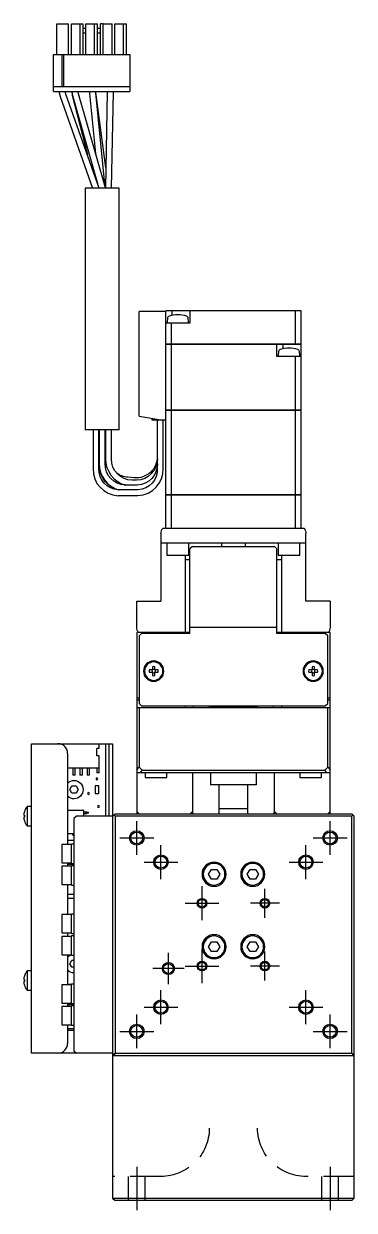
# Model space of a CAD drawing. Extents: x 0 to 729, y -8 to 648.
# Drawn here: x 278.9 to 347.3, y 8 to 253.4 of the extents above; entities that cross this region are included whole.
import ezdxf

# ---------------------------------------------------------------- set-up
doc = ezdxf.new("R2010")
doc.units = 0
doc.header["$LTSCALE"] = 0.5
doc.linetypes.add('CENTER', pattern=[50.8, 31.75, -6.35, 6.35, -6.35])
doc.linetypes.add('DASHED', pattern=[19.05, 12.7, -6.35])
for name, color, linetype in [('MSM_CENTER', 1, 'CENTER'), ('MSM_CONTINUOUS', 7, 'CONTINUOUS'), ('MSM_DASHED', 4, 'DASHED'), ('MSM_NARROW', 5, 'CONTINUOUS')]:
    doc.layers.add(name, color=color, linetype=linetype)

msp = doc.modelspace()

# ---------------------------------------------------------------- linework, layer by layer
at = {"layer": 'MSM_CENTER'}
for p, q in [((302.27, 81.5), (302.27, 88.5)), ((342.27, 81.5), (342.27, 88.5)), ((298.77, 85), (305.77, 85)), ((307.27, 76.5), (307.27, 83.5)), ((337.27, 76.5), (337.27, 83.5)), ((338.77, 85), (345.77, 85)), ((303.77, 80), (310.77, 80)), ((333.77, 80), (340.77, 80)), ((315.77, 68), (315.77, 75)), ((328.77, 68.5), (328.77, 74.5)), ((312.27, 71.5), (319.27, 71.5)), ((331.77, 71.5), (325.77, 71.5)), ((315.77, 55), (315.77, 62)), ((328.77, 55.5), (328.77, 61.5)), ((308.82, 54.75), (308.82, 61.25)), ((312.07, 58), (305.57, 58)), ((312.27, 58.5), (319.27, 58.5)), ((331.77, 58.5), (325.77, 58.5)), ((307.27, 46.5), (307.27, 53.5)), ((337.27, 46.5), (337.27, 53.5)), ((303.77, 50), (310.77, 50)), ((333.77, 50), (340.77, 50)), ((302.27, 41.5), (302.27, 48.5)), ((342.27, 41.5), (342.27, 48.5)), ((298.77, 45), (305.77, 45)), ((338.77, 45), (345.77, 45)), ((302.27, 17), (302.27, 8)), ((342.27, 17), (342.27, 8))]:
    msp.add_line(p, q, dxfattribs=at)
at = {"layer": 'MSM_CONTINUOUS'}
for p, q in [((285.75, 253.4), (288.15, 253.4)), ((285.75, 247.05), (285.75, 253.4)), ((288.15, 247.05), (288.15, 253.4)), ((288.75, 253.4), (290.55, 253.4)), ((288.75, 247.05), (288.75, 253.4)), ((290.55, 247.05), (290.55, 253.4)), ((290.55, 253.4), (291.15, 253.4)), ((291.15, 247.05), (291.15, 253.4)), ((291.75, 247.05), (291.75, 253.4)), ((291.75, 253.4), (293.55, 253.4)), ((293.55, 247.05), (293.55, 253.4)), ((293.55, 253.4), (294.15, 253.4)), ((294.15, 247.05), (294.15, 253.4)), ((294.75, 247.05), (294.75, 253.4)), ((295.35, 253.4), (294.75, 253.4)), ((295.35, 247.05), (295.35, 253.4)), ((295.35, 253.4), (297.15, 253.4)), ((297.15, 247.05), (297.15, 253.4)), ((297.75, 247.05), (297.75, 253.4)), ((297.75, 253.4), (299.55, 253.4)), ((299.55, 247.05), (299.55, 253.4)), ((299.55, 253.4), (300.15, 253.4)), ((300.15, 247.05), (300.15, 253.4)), ((291.15, 252.51), (291.75, 252.51)), ((291.15, 251.51), (291.75, 251.51)), ((294.15, 252.51), (294.75, 252.51)), ((294.15, 251.51), (294.75, 251.51)), ((285.02, 239.4), (285.02, 247.05)), ((285.02, 247.05), (300.87, 247.05)), ((286.8, 247.05), (286.8, 240.42)), ((287.1, 247.05), (287.1, 240.42)), ((300.87, 247.05), (300.87, 239.4)), ((285.02, 240.42), (300.87, 240.42)), ((285.02, 239.4), (300.87, 239.4)), ((286.14, 239.4), (286.4, 238.37)), ((286.4, 238.37), (293.13, 219.4)), ((287.62, 238.8), (287.46, 239.4)), ((287.63, 238.8), (287.46, 239.4)), ((294.51, 219.4), (287.62, 238.8)), ((288.81, 239.4), (288.94, 238.64)), ((288.82, 239.4), (288.99, 238.55)), ((288.94, 238.64), (292.05, 226.33)), ((288.99, 238.55), (294.18, 220.34)), ((290.24, 238.91), (290.13, 239.4)), ((295.77, 219.49), (290.24, 238.91)), ((292.48, 239.4), (292.51, 238.99)), ((292.51, 238.99), (293.75, 226.58)), ((293.8, 239.12), (293.78, 239.4)), ((295.76, 219.52), (293.8, 239.12)), ((295.86, 223.7), (293.81, 239.16)), ((296.17, 239.32), (295.77, 219.4)), ((296.17, 239.4), (296.17, 239.32)), ((296.17, 239.4), (296.17, 239.25)), ((297.07, 219.4), (297.47, 239.29)), ((297.47, 239.29), (297.47, 239.4)), ((298.62, 219.4), (291.62, 219.4)), ((291.62, 219.4), (291.62, 169.4)), ((298.62, 169.4), (298.62, 219.4)), ((302.77, 172.26), (302.77, 193.9)), ((308.27, 193.9), (302.77, 193.9)), ((308.27, 156), (308.27, 194)), ((336.27, 194), (308.27, 194)), ((309.52, 194), (309.52, 193.06)), ((313.27, 194), (313.27, 191.5)), ((335.12, 187.11), (335.12, 194)), ((336.27, 187.11), (336.27, 194)), ((313.27, 191.5), (308.27, 191.5)), ((308.61, 192.48), (308.54, 191.71)), ((309.43, 187.11), (309.43, 191.5)), ((313, 191.71), (312.94, 192.48)), ((308.27, 187.11), (336.27, 187.11)), ((336.27, 187.1), (308.27, 187.1)), ((308.28, 187.1), (308.28, 187.11)), ((309.43, 187.1), (309.43, 187.11)), ((309.43, 173.5), (309.43, 187.1)), ((331.27, 184.6), (331.27, 187.1)), ((332.52, 187.1), (332.52, 186.17)), ((335.11, 187.1), (335.11, 187.11)), ((336.26, 187.1), (336.26, 187.11)), ((336.27, 173.5), (336.27, 187.1)), ((336.27, 184.6), (331.27, 184.6)), ((331.61, 185.59), (331.54, 184.82)), ((335.12, 173.5), (335.12, 184.6)), ((336, 184.82), (335.94, 185.59)), ((302.77, 172.26), (307.67, 171.4)), ((305.47, 171.4), (305.47, 171.79)), ((308.27, 173.5), (336.27, 173.5)), ((336.27, 173.49), (308.27, 173.49)), ((308.28, 173.5), (308.28, 173.49)), ((309.43, 173.5), (309.43, 173.49)), ((309.43, 156), (309.43, 173.49)), ((335.11, 173.5), (335.11, 173.49)), ((335.12, 156), (335.12, 173.49)), ((336.26, 173.5), (336.26, 173.49)), ((336.27, 156), (336.27, 173.49)), ((298.62, 169.4), (291.62, 169.4)), ((293.22, 169.4), (293.22, 161.4)), ((294.42, 161.4), (294.42, 169.4)), ((294.52, 169.4), (294.52, 162.4)), ((295.72, 162.4), (295.72, 169.4)), ((295.82, 169.4), (295.82, 162.4)), ((297.02, 163.4), (297.02, 169.4)), ((308.27, 171.4), (305.47, 171.4)), ((306.52, 171.4), (306.52, 161.4)), ((307.72, 161.4), (307.72, 171.4)), ((295.87, 161.69), (295.72, 162.9)), ((295.82, 162.4), (295.88, 161.69)), ((295.88, 161.66), (295.87, 161.69)), ((295.88, 161.69), (295.88, 161.66)), ((301.76, 159.48), (300.37, 159.6)), ((302.36, 158), (299.88, 158)), ((302.21, 159), (301.33, 159)), ((302.52, 157), (298.42, 157)), ((298.42, 155.8), (302.52, 155.8)), ((298.43, 157.01), (298.46, 157)), ((308.27, 156), (336.27, 156)), ((308.27, 149), (308.27, 155.99)), ((336.27, 155.99), (308.27, 155.99)), ((308.28, 156), (308.28, 155.99)), ((309.43, 156), (309.43, 155.99)), ((309.43, 149), (309.43, 155.99)), ((335.11, 156), (335.11, 155.99)), ((335.12, 149), (335.12, 155.99)), ((336.26, 156), (336.26, 155.99)), ((336.27, 149), (336.27, 155.99)), ((307.27, 148), (307.27, 134)), ((336.89, 149), (307.65, 149)), ((337.27, 134), (337.27, 148)), ((337.27, 146), (307.27, 146)), ((308.52, 146), (308.52, 143.5)), ((313.02, 143.5), (313.02, 146)), ((313.77, 145.3), (313.27, 144.8)), ((313.27, 127.3), (313.27, 144.8)), ((313.77, 145.3), (330.77, 145.3)), ((319.77, 146), (319.77, 145.3)), ((324.77, 145.3), (324.77, 146)), ((331.27, 144.8), (330.77, 145.3)), ((331.27, 127.3), (331.27, 144.8)), ((331.52, 146), (331.52, 143.5)), ((336.02, 143.5), (336.02, 146)), ((308.52, 143.5), (313.02, 143.5)), ((312.27, 143.5), (312.27, 127.3)), ((313.27, 142.5), (312.27, 142.5)), ((332.27, 142.5), (331.27, 142.5)), ((331.52, 143.5), (336.02, 143.5)), ((332.27, 127.3), (332.27, 143.5)), ((302.27, 134), (307.27, 134)), ((302.27, 128.5), (302.27, 134)), ((342.27, 134), (337.27, 134)), ((342.27, 134), (342.27, 128.5)), ((331.27, 128.5), (313.27, 128.5)), ((313.27, 127.5), (302.27, 127.5)), ((302.27, 127.5), (302.27, 90)), ((303.27, 127.3), (302.77, 126.8)), ((302.77, 126.8), (302.77, 112.8)), ((313.27, 127.3), (303.27, 127.3)), ((342.27, 127.5), (331.27, 127.5)), ((341.27, 127.3), (331.27, 127.3)), ((341.77, 126.8), (341.27, 127.3)), ((341.77, 112.8), (341.77, 126.8)), ((342.27, 90), (342.27, 127.5)), ((305.53, 120.42), (305.53, 119.74)), ((306.01, 119.74), (306.01, 120.42)), ((338.53, 120.42), (338.53, 119.74)), ((339.01, 119.74), (339.01, 120.42)), ((305.53, 119.74), (304.85, 119.74)), ((304.85, 119.26), (305.53, 119.26)), ((305.53, 119.26), (305.53, 118.58)), ((306.69, 119.74), (306.01, 119.74)), ((306.01, 118.58), (306.01, 119.26)), ((306.01, 119.26), (306.69, 119.26)), ((338.53, 119.74), (337.85, 119.74)), ((337.85, 119.26), (338.53, 119.26)), ((338.53, 119.26), (338.53, 118.58)), ((339.69, 119.74), (339.01, 119.74)), ((339.01, 118.58), (339.01, 119.26)), ((339.01, 119.26), (339.69, 119.26)), ((302.27, 114), (302.77, 114)), ((302.77, 113.5), (302.27, 113.5)), ((341.77, 114), (342.27, 114)), ((342.27, 113.5), (341.77, 113.5)), ((302.27, 112), (342.27, 112)), ((302.77, 112.8), (303.27, 112.3)), ((302.77, 112), (302.77, 99.61)), ((303.27, 112.3), (341.27, 112.3)), ((312.27, 112.3), (312.27, 112)), ((314.02, 112), (314.02, 112.3)), ((317.27, 112.3), (317.27, 112.2)), ((317.27, 112.2), (327.27, 112.2)), ((317.27, 112.2), (317.47, 112)), ((327.07, 112), (327.27, 112.2)), ((327.27, 112.2), (327.27, 112.3)), ((330.52, 112.3), (330.52, 112)), ((332.27, 112), (332.27, 112.3)), ((341.27, 112.3), (341.77, 112.8)), ((341.77, 99.61), (341.77, 112)), ((280.47, 40.5), (280.47, 104.5)), ((280.47, 104.5), (297.27, 104.5)), ((294.52, 103.5), (294.02, 103.5)), ((294.02, 102), (294.02, 103.5)), ((294.52, 103.5), (294.52, 104.5)), ((295.77, 104.5), (295.77, 89.5)), ((296.47, 104.5), (296.47, 89.5)), ((297.27, 104.5), (297.27, 10.5)), ((287.97, 102.5), (287.97, 83.65)), ((294.52, 102), (294.02, 102)), ((294.52, 98.5), (294.52, 102)), ((287.97, 99.5), (294.52, 99.5)), ((288.02, 98), (288.02, 99.5)), ((289.02, 99.5), (289.02, 98)), ((289.52, 98), (289.52, 99.5)), ((290.52, 99.5), (290.52, 98)), ((291.02, 98), (291.02, 99.5)), ((292.02, 99.5), (292.02, 98)), ((292.52, 98), (292.52, 99.5)), ((294.02, 99.5), (294.02, 98.5)), ((294.52, 98.5), (294.02, 98.5)), ((302.27, 99.11), (302.77, 99.61)), ((342.27, 98.5), (302.27, 98.5)), ((302.77, 99.61), (303.38, 99)), ((303.38, 99), (302.88, 98.5)), ((303.38, 99), (341.16, 99)), ((304.02, 98.5), (304.02, 97.5)), ((308.52, 97.5), (308.52, 98.5)), ((313.79, 98.5), (313.79, 90.5)), ((317.52, 98.5), (317.52, 96)), ((327.02, 96), (327.02, 98.5)), ((330.76, 90.5), (330.76, 98.5)), ((336.02, 98.5), (336.02, 97.5)), ((340.52, 97.5), (340.52, 98.5)), ((341.16, 99), (341.77, 99.61)), ((341.66, 98.5), (341.16, 99)), ((341.77, 99.61), (342.27, 99.11)), ((288.02, 98), (287.97, 98)), ((288.41, 95), (288.84, 95.75)), ((288.84, 95.75), (289.71, 95.75)), ((289.52, 98), (289.02, 98)), ((289.71, 95.75), (290.14, 95)), ((291.02, 98), (290.52, 98)), ((292.52, 98), (292.02, 98)), ((293.64, 95.77), (293.64, 94.17)), ((294.44, 95.77), (293.64, 95.77)), ((294.44, 94.17), (294.44, 95.77)), ((304.02, 97.5), (308.52, 97.5)), ((327.02, 96), (317.52, 96)), ((319.27, 96), (319.27, 90)), ((325.27, 90), (325.27, 96)), ((336.02, 97.5), (340.52, 97.5)), ((288.84, 94.25), (288.41, 95)), ((289.71, 94.25), (288.84, 94.25)), ((290.14, 95), (289.71, 94.25)), ((293.64, 94.17), (294.44, 94.17)), ((279.57, 91.5), (279.57, 87.5)), ((280.47, 91.5), (279.57, 91.5)), ((325.27, 91), (319.27, 91)), ((278.89, 89.7), (279.02, 89.7)), ((279.02, 89.3), (278.89, 89.3)), ((279.02, 90.45), (279.02, 90.43)), ((279.02, 89.7), (279.02, 89.3)), ((279.02, 88.57), (279.02, 88.55)), ((287.97, 90.75), (291.12, 90.75)), ((289.77, 89.5), (289.27, 89)), ((289.27, 89), (289.27, 41)), ((297.27, 89.5), (289.77, 89.5)), ((291.22, 90.65), (291.22, 89.5)), ((291.22, 90.42), (291.96, 90.42)), ((291.96, 89.99), (291.22, 89.99)), ((291.66, 90.42), (291.66, 89.99)), ((291.96, 90.42), (292.02, 90.31)), ((292.02, 90.11), (291.96, 89.99)), ((292.02, 90.31), (292.27, 90.31)), ((292.27, 90.11), (292.02, 90.11)), ((292.27, 90.11), (292.27, 90.31)), ((297.27, 89.5), (297.77, 90)), ((297.77, 89.5), (297.52, 89.75)), ((297.77, 90), (346.77, 90)), ((346.77, 89.5), (297.77, 89.5)), ((297.77, 89.5), (297.77, 40.5)), ((302.77, 90), (302.27, 90.5)), ((313.79, 90.5), (313.29, 90)), ((313.97, 90), (313.79, 90.5)), ((330.76, 90.5), (330.58, 90)), ((331.26, 90), (330.76, 90.5)), ((342.27, 90.5), (341.77, 90)), ((346.77, 90), (347.27, 89.5)), ((347.02, 89.75), (346.77, 89.5)), ((346.77, 40.5), (346.77, 89.5)), ((347.27, 10.5), (347.27, 89.5)), ((279.57, 87.5), (280.47, 87.5)), ((286.77, 83.65), (286.77, 79.85)), ((288.77, 83.65), (286.77, 83.65)), ((289.27, 85.86), (287.97, 85.86)), ((289.27, 84.5), (287.97, 84.5)), ((288.77, 79.75), (288.77, 83.75)), ((289.27, 83.75), (288.77, 83.75)), ((286.77, 79.85), (288.77, 79.85)), ((286.77, 79.15), (286.77, 75.35)), ((288.77, 79.15), (286.77, 79.15)), ((287.97, 79.85), (287.97, 79.15)), ((289.27, 79.5), (287.97, 79.5)), ((288.77, 79.75), (289.27, 79.75)), ((288.77, 75.25), (288.77, 79.25)), ((289.27, 79.25), (288.77, 79.25)), ((317.12, 77.5), (317.7, 78.5)), ((317.7, 76.5), (317.12, 77.5)), ((317.7, 78.5), (318.85, 78.5)), ((318.85, 76.5), (317.7, 76.5)), ((318.85, 78.5), (319.43, 77.5)), ((319.43, 77.5), (318.85, 76.5)), ((325.12, 77.5), (325.7, 78.5)), ((325.7, 76.5), (325.12, 77.5)), ((325.7, 78.5), (326.85, 78.5)), ((326.85, 76.5), (325.7, 76.5)), ((326.85, 78.5), (327.43, 77.5)), ((327.43, 77.5), (326.85, 76.5)), ((286.77, 75.35), (288.77, 75.35)), ((287.97, 75.35), (287.97, 69.15)), ((288.77, 75.25), (289.27, 75.25)), ((287.97, 73.37), (289.27, 73.37)), ((289.27, 72.45), (287.97, 72.45)), ((286.77, 69.15), (286.77, 65.35)), ((288.77, 69.15), (286.77, 69.15)), ((287.97, 69.25), (288.77, 69.25)), ((288.77, 65.25), (288.77, 69.25)), ((289.27, 69.25), (288.77, 69.25)), ((286.77, 65.35), (288.77, 65.35)), ((286.77, 64.65), (286.77, 60.85)), ((288.77, 64.65), (286.77, 64.65)), ((287.97, 65.35), (287.97, 64.65)), ((288.77, 65.25), (289.27, 65.25)), ((288.77, 60.75), (288.77, 64.75)), ((289.27, 64.75), (288.77, 64.75)), ((317.12, 62.5), (317.7, 63.5)), ((317.7, 61.5), (317.12, 62.5)), ((317.7, 63.5), (318.85, 63.5)), ((318.85, 61.5), (317.7, 61.5)), ((318.85, 63.5), (319.43, 62.5)), ((319.43, 62.5), (318.85, 61.5)), ((325.12, 62.5), (325.7, 63.5)), ((325.7, 61.5), (325.12, 62.5)), ((325.7, 63.5), (326.85, 63.5)), ((326.85, 61.5), (325.7, 61.5)), ((326.85, 63.5), (327.43, 62.5)), ((327.43, 62.5), (326.85, 61.5)), ((286.77, 60.85), (288.77, 60.85)), ((287.97, 60.85), (287.97, 54.65)), ((288.41, 59), (288.84, 59.75)), ((288.84, 58.25), (288.41, 59)), ((288.77, 60.75), (289.27, 60.75)), ((288.84, 59.75), (289.27, 59.75)), ((279.02, 56.45), (279.02, 56.43)), ((279.57, 57.5), (279.57, 53.5)), ((280.47, 57.5), (279.57, 57.5)), ((289.27, 58.25), (288.84, 58.25)), ((278.89, 55.7), (279.02, 55.7)), ((279.02, 55.3), (278.89, 55.3)), ((279.02, 55.7), (279.02, 55.3)), ((279.02, 54.57), (279.02, 54.55)), ((286.77, 54.65), (286.77, 50.85)), ((288.77, 54.65), (286.77, 54.65)), ((288.77, 54.67), (287.97, 54.67)), ((288.77, 50.75), (288.77, 54.75)), ((289.27, 54.75), (288.77, 54.75)), ((279.57, 53.5), (280.47, 53.5)), ((286.77, 50.85), (288.77, 50.85)), ((286.77, 50.15), (286.77, 46.35)), ((288.77, 50.15), (286.77, 50.15)), ((287.97, 50.85), (287.97, 50.15)), ((289.27, 50.5), (287.97, 50.5)), ((288.77, 50.75), (289.27, 50.75)), ((288.77, 46.25), (288.77, 50.25)), ((289.27, 50.25), (288.77, 50.25)), ((286.77, 46.35), (288.77, 46.35)), ((287.97, 46.35), (287.97, 42.5)), ((289.27, 45.5), (287.97, 45.5)), ((289.27, 45.2), (287.97, 45.2)), ((288.77, 46.25), (289.27, 46.25)), ((297.27, 40.5), (280.47, 40.5)), ((289.27, 41), (289.77, 40.5)), ((297.77, 40), (297.27, 40.5)), ((297.27, 40), (347.27, 40)), ((297.52, 40.25), (297.77, 40.5)), ((297.77, 40.5), (346.77, 40.5)), ((346.77, 40.5), (347.02, 40.25)), ((347.27, 40.5), (346.77, 40)), ((297.27, 10.5), (347.27, 10.5)), ((297.27, 10.5), (297.77, 10)), ((346.77, 10), (297.77, 10)), ((347.27, 10.5), (346.77, 10))]:
    msp.add_line(p, q, dxfattribs=at)
at = {"layer": 'MSM_CONTINUOUS', "extrusion": (0, 0, -1)}
for centre, radius in [((-305.77, 119.5), 2.1), ((-305.77, 119.5), 1.9), ((-338.77, 119.5), 2.1), ((-338.77, 119.5), 1.9), ((-294.04, 97.2), 0.2), ((-292.27, 94.17), 0.2), ((-294.35, 91.48), 0.2), ((-318.27, 77.5), 2.5), ((-318.27, 77.5), 2.25), ((-326.27, 77.5), 2.5), ((-326.27, 77.5), 2.25), ((-318.27, 62.5), 2.5), ((-318.27, 62.5), 2.25), ((-326.27, 62.5), 2.5), ((-326.27, 62.5), 2.25)]:
    msp.add_circle(centre, radius, dxfattribs=at)
at = {"layer": 'MSM_CONTINUOUS'}
for centre, radius in [((302.27, 85), 1.23), ((342.27, 85), 1.23), ((307.27, 80), 1.23), ((337.27, 80), 1.23), ((315.77, 71.5), 0.783), ((328.77, 71.5), 0.783), ((308.82, 58), 1.01), ((315.77, 58.5), 0.783), ((328.77, 58.5), 0.783), ((307.27, 50), 1.23), ((337.27, 50), 1.23), ((302.27, 45), 1.23), ((342.27, 45), 1.23)]:
    msp.add_circle(centre, radius, dxfattribs=at)
for centre, radius, start, end in [((308.74, 191.69), 0.2, 175, 251.8051), ((309.11, 192.43), 0.5, 107.6292, 175), ((310.77, 187.19), 6, 72.3708, 107.6292), ((312.44, 192.43), 0.5, 5, 72.3708), ((312.8, 191.69), 0.2, 288.1949, 5), ((331.74, 184.8), 0.2, 175, 270), ((332.11, 185.54), 0.5, 107.6292, 175), ((333.77, 180.3), 6, 72.3708, 107.6292), ((335.44, 185.54), 0.5, 5, 72.3708), ((335.8, 184.8), 0.2, 270, 5), ((300.09, 162.32), 5.57, 179.2277, 252.6191), ((301.41, 163.37), 5.59, 179.7079, 254.0346), ((298.63, 161.2), 5.41, 177.9067, 267.8727), ((302.31, 161.21), 5.41, 272.1863, 2.0343), ((305.77, 119.5), 0.95, 75.3667, 104.6333), ((338.77, 119.5), 0.95, 75.3667, 104.6333), ((305.77, 119.5), 0.95, 165.3667, 194.6333), ((305.77, 119.5), 0.365, 138.8496, 221.1504), ((305.77, 119.5), 0.365, 48.8496, 131.1504), ((305.77, 119.5), 0.365, 228.8496, 311.1504), ((305.77, 119.5), 0.95, 255.3667, 284.6333), ((305.77, 119.5), 0.365, 318.8496, 41.1504), ((305.77, 119.5), 0.95, 345.3667, 14.6333), ((338.77, 119.5), 0.95, 165.3667, 194.6333), ((338.77, 119.5), 0.365, 138.8496, 221.1504), ((338.77, 119.5), 0.365, 48.8496, 131.1504), ((338.77, 119.5), 0.365, 228.8496, 311.1504), ((338.77, 119.5), 0.95, 255.3667, 284.6333), ((338.77, 119.5), 0.365, 318.8496, 41.1504), ((338.77, 119.5), 0.95, 345.3667, 14.6333), ((285.97, 102.5), 2, 0, 90), ((282.07, 89.5), 3.2, 141.3178, 162.73), ((282.07, 89.5), 3.19, 163.0947, 176.4096), ((282.07, 89.5), 3.19, 183.5904, 196.9053), ((282.07, 89.5), 3.2, 197.27, 218.6822), ((291.12, 90.65), 0.1, 0, 90), ((282.07, 55.5), 3.2, 141.3178, 162.73), ((282.07, 55.5), 3.19, 163.0947, 176.4096), ((282.07, 55.5), 3.19, 183.5904, 196.9053), ((282.07, 55.5), 3.2, 197.27, 218.6822), ((285.97, 42.5), 2, 270, 0)]:
    msp.add_arc(centre, radius, start, end, dxfattribs=at)
at = {"layer": 'MSM_CONTINUOUS', "extrusion": (0, 0, -1)}
for centre, radius, start, end in [((-299.87, 162.29), 5.45, 293.9954, 358.8909), ((-300.01, 162.29), 4.29, 271.6879, 1.5108), ((-301.38, 163.36), 4.36, 270.6063, 0.5686), ((-302.13, 163.85), 4.39, 179.8692, 274.9179), ((-302.17, 163.36), 4.36, 179.4143, 269.4108), ((-302.24, 162.28), 4.29, 178.4433, 268.358), ((-298.64, 161.22), 4.22, 272.931, 2.4936), ((-300.76, 163.95), 4.37, 275.0458, 307.0419), ((-302.31, 161.21), 4.22, 177.4296, 267.1458), ((-308.77, 148), 1.5, 0, 41.8103), ((-335.77, 148), 1.5, 138.1897, 180), ((-303.77, 128.5), 1.5, 318.1897, 0), ((-340.77, 128.5), 1.5, 180, 221.8103), ((-289.27, 95), 1.9, 46.8264, 313.1736), ((-289.27, 85.62), 0.2, 270, 90), ((-289.27, 59), 1.9, 46.8264, 74.7425), ((-289.27, 59), 1.9, 270, 313.1736)]:
    msp.add_arc(centre, radius, start, end, dxfattribs=at)
at = {"layer": 'MSM_DASHED'}
for p, q in [((307.27, 15), (297.27, 15)), ((300.52, 15), (300.52, 10)), ((304.02, 10), (304.02, 15)), ((347.27, 15), (337.27, 15)), ((340.52, 15), (340.52, 10)), ((344.02, 10), (344.02, 15))]:
    msp.add_line(p, q, dxfattribs=at)
at = {"layer": 'MSM_DASHED', "extrusion": (0, 0, -1)}
for centre, start, end in [((-307.27, 25), 180, 270), ((-337.27, 25), 270, 0)]:
    msp.add_arc(centre, 10, start, end, dxfattribs=at)
at = {"layer": 'MSM_NARROW'}
for centre, radius in [((302.27, 85), 1.5), ((342.27, 85), 1.5), ((307.27, 80), 1.5), ((337.27, 80), 1.5), ((315.77, 71.5), 1), ((328.77, 71.5), 1), ((308.82, 58), 1.25), ((315.77, 58.5), 1), ((328.77, 58.5), 1), ((307.27, 50), 1.5), ((337.27, 50), 1.5), ((302.27, 45), 1.5), ((342.27, 45), 1.5)]:
    msp.add_circle(centre, radius, dxfattribs=at)

doc.saveas('drawing.dxf')
